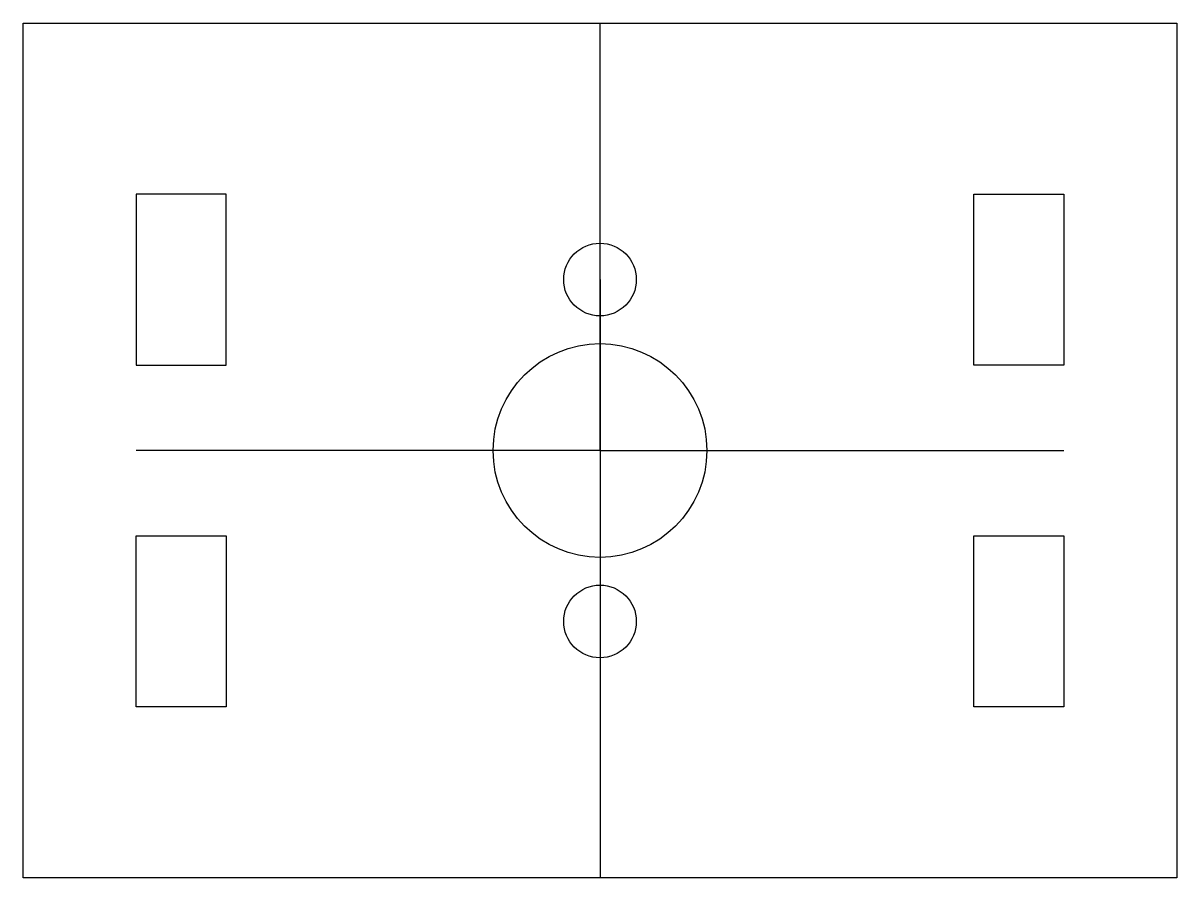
# Model space of a CAD drawing. Header units: millimetres. Extents: x -27 to 27, y -20 to 20.
import ezdxf

# ---------------------------------------------------------------- set-up
doc = ezdxf.new("R2010")
doc.units = ezdxf.units.MM
doc.layers.get('0').update_dxf_attribs({"linetype": 'CONTINUOUS'})

msp = doc.modelspace()

# ---------------------------------------------------------------- linework, layer by layer
for p, q in [((0, 0), (0, 20)), ((0, 8), (0, -8)), ((0, 0), (-21.7, 0)), ((0, 0), (21.7, 0)), ((0, 0), (0, -20))]:
    msp.add_line(p, q)
for points in [[(-21.7, 20), (21.7, 20), (27, 20), (27, -20), (21.7, -20), (-21.7, -20), (-27, -20), (-27, 20)], [(-17.5, 12), (-21.7, 12), (-21.7, 4), (-17.5, 4)], [(17.5, 12), (21.7, 12), (21.7, 4), (17.5, 4)], [(-21.7, -4), (-17.5, -4), (-17.5, -12), (-21.7, -12)], [(17.5, -4), (21.7, -4), (21.7, -12), (17.5, -12)]]:
    msp.add_lwpolyline(points, close=True)
for centre, radius in [((0, 8), 1.7), ((0, 0), 5), ((0, -8), 1.7)]:
    msp.add_circle(centre, radius)

doc.saveas('drawing.dxf')
